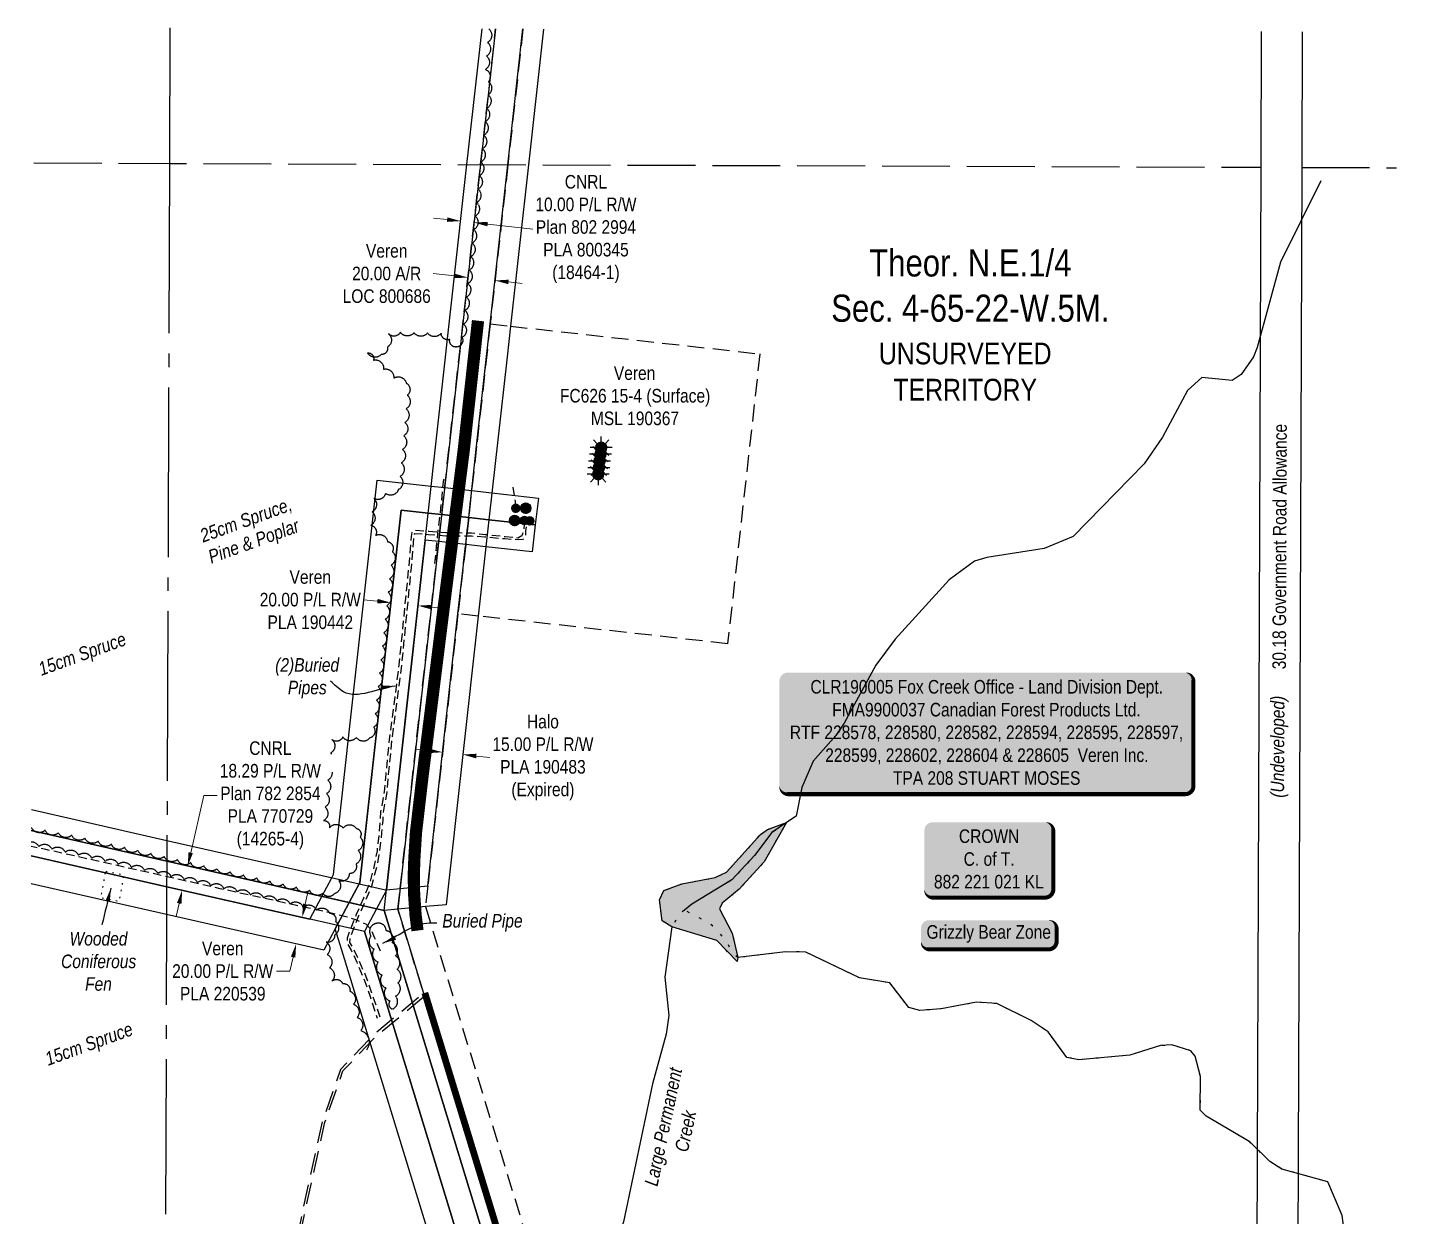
# Model space of a CAD drawing. Extents: x 482762 to 489477, y 6046532 to 6050797.
# Drawn here: x 482764 to 483786, y 6049921 to 6050797 of the extents above; entities that cross this region are included whole.
import ezdxf
from ezdxf.enums import TextEntityAlignment as Align

# ---------------------------------------------------------------- set-up
doc = ezdxf.new("R2010")
doc.units = 0
doc.header["$LTSCALE"] = 5
doc.header["$PDSIZE"] = 0.5
for name, pattern in [('0', [1, 1, 0]), ('foc-ACCESSROAD', [3.75, 2.5, -1.25]), ('foc-QUARTERLINE', [33, 25, -3, 2, -3]), ('foc-TOPO', [1, 0.2, -0.8]), ('foc-UNSURVEYED', [12.5, 10, -2.5]), ('foc-WHEELTRACKS', [2, 0.4, -1.6]), ('HIDDEN2', [4.7625, 3.175, -1.5875]), ('UG_PIPE', [1.875, 1.25, -0.625])]:
    doc.linetypes.add(name, pattern=pattern)
doc.layers.get('Defpoints').update_dxf_attribs({"color": 9})
for name, color, linetype in [('AS-OWNER', 7, 'Continuous'), ('AS-PIPE-UG', 44, 'UG_PIPE'), ('AS-PIPE-UG-T', 44, 'Continuous'), ('AS-ROADS', 254, 'Continuous'), ('AS-SURFACE IMPACT', 7, 'Continuous'), ('AS-SYMBOL', 7, 'Continuous'), ('AS-WILDLIFE-BLOCK', 131, 'Continuous'), ('C-AR', 13, 'foc-ACCESSROAD'), ('C-RW', 13, 'Continuous'), ('C-SYMBOL', 7, 'Continuous'), ('C-WS', 13, 'foc-ACCESSROAD'), ('C-WS-S', 13, 'Continuous'), ('F-RW', 190, 'Continuous'), ('L-QSEC', 8, 'foc-QUARTERLINE'), ('L-ROAD-T', 7, 'Continuous'), ('L-SEC', 7, 'Continuous'), ('L-UNS-T', 3, 'Continuous'), ('L-USEC', 7, 'foc-UNSURVEYED'), ('P-PROPOSED', 10, 'Continuous'), ('T-BUSH', 110, '0'), ('T-BUSH-T', 110, 'Continuous'), ('T-CREEK', 160, 'Continuous'), ('T-EXISTING TFA', 220, 'HIDDEN2'), ('T-GENERAL', 48, 'foc-TOPO'), ('T-WATER', 160, 'Continuous'), ('T-WATER-H', 133, 'Continuous'), ('T-WATER-P3', 160, 'foc-WHEELTRACKS'), ('T-WATER-T', 170, 'Continuous')]:
    doc.layers.add(name, color=color, linetype=linetype)
for name, color, linetype, lineweight in [('C-AR-T', 13, 'Continuous', 9), ('C-RW-T', 13, 'Continuous', 9), ('C-WS-T', 13, 'Continuous', 9), ('F-RW-T', 190, 'Continuous', 9), ('T-TEXT', 48, 'Continuous', 18)]:
    doc.layers.add(name, color=color, linetype=linetype, lineweight=lineweight)
doc.styles.add('175L', font='ARIALN.TTF', dxfattribs={"height": 20})
doc.styles.add('80', font='ARIALN.TTF', dxfattribs={"height": 10})
doc.styles.add('80CG', font='ARIALN.TTF', dxfattribs={"height": 10})
doc.styles.add('80L', font='ARIALN.TTF', dxfattribs={"height": 10})
doc.styles.add('80LS', font='ARIALNI.TTF', dxfattribs={"height": 10})
doc.styles.add('foc-LtypeFont', font='ARIALN.TTF', dxfattribs={"height": 7.35})
doc.linetypes.add('foc-TOPO-flowdirection-NOLINE', pattern='A,0,[">",foc-LtypeFont,S=0.3,R=0,X=0,Y=-0.945],-20,[">",foc-LtypeFont,S=0.3,R=0,X=0,Y=-0.945],0', length=20)
doc.dimstyles.new('Compass 5 000', dxfattribs={"dimscale": 5, "dimtxt": 9, "dimasz": 2, "dimexe": 0.2, "dimexo": 0.0625, "dimgap": 0.5, "dimtad": 0, "dimtih": 1, "dimtoh": 1, "dimzin": 0, "dimdsep": 46, "dimtxsty": '80CG', "dimcen": 0.1, "dimse1": 1, "dimse2": 1, "dimclrd": 256, "dimclrt": 256, "dimaunit": 1, "dimadec": 4, "dimazin": 0, "dimtfac": 0.06, "dimtofl": 0, "dimtmove": 0, "dimatfit": 1, "dimfxl": 0.2, "dimtolj": 1, "dimtzin": 0, "dimlwd": -1, "dimarcsym": 0})

# ---------------------------------------------------------------- blocks, each defined once
blk = doc.blocks.new('*D712')
at = {"layer": 'C-AR-T', "transparency": 16777216}
for p, q in [((483078, 6050613.7), (483062.3, 6050615.4)), ((483117.8, 6050609.2), (483127.7, 6050608.1))]:
    blk.add_line(p, q, dxfattribs=at)
for points in [[(483078.2, 6050615.3), (483077.8, 6050612), (483087.9, 6050612.5)], [(483117.9, 6050610.9), (483117.6, 6050607.6), (483107.8, 6050610.3)]]:
    blk.add_solid(points, dxfattribs=at)
at = {"layer": 'Defpoints', "color": 0, "transparency": 16777216}
for p in [(483087.9, 6050612.5), (483075, 6050496.3), (483094.9, 6050494.1)]:
    blk.add_point(p, dxfattribs=at)
at = {"layer": 'C-AR-T', "transparency": 16777216, "insert": (483028, 6050615.4), "char_height": 10, "attachment_point": 5, "style": '80CG'}
blk.add_mtext('\\A1;Veren\\P20.00 A/R\\PLOC 800686', dxfattribs=at)
blk = doc.blocks.new('*D716')
at = {"layer": 'Defpoints', "color": 0, "transparency": 16777216}
for p in [(483072.8, 6050295), (483087.7, 6050293.4), (483069.2, 6050262.7)]:
    blk.add_point(p, dxfattribs=at)
at = {"layer": 'F-RW-T', "transparency": 16777216}
for p, q in [((483059.2, 6050263.8), (483049.3, 6050264.9)), ((483094, 6050259.9), (483104, 6050258.8))]:
    blk.add_line(p, q, dxfattribs=at)
for points in [[(483059.4, 6050265.4), (483059.1, 6050262.1), (483069.2, 6050262.7)], [(483094.2, 6050261.6), (483093.9, 6050258.2), (483084.1, 6050261)]]:
    blk.add_solid(points, dxfattribs=at)
at = {"layer": 'F-RW-T', "transparency": 16777216, "insert": (483143.1, 6050258.8), "char_height": 10, "attachment_point": 5, "style": '80CG'}
blk.add_mtext('\\A1;Halo\\P15.00 P/L R/W\\PPLA 190483\\P(Expired)', dxfattribs=at)
blk = doc.blocks.new('*D721')
at = {"layer": 'Defpoints', "color": 0, "transparency": 16777216}
for p in [(483082.5, 6050654.1), (483076.1, 6050596.7), (483086, 6050595.6)]:
    blk.add_point(p, dxfattribs=at)
at = {"layer": 'F-RW-T', "transparency": 16777216}
for p, q in [((483072.6, 6050655.2), (483062.6, 6050656.3)), ((483102.4, 6050651.9), (483135.7, 6050648.2))]:
    blk.add_line(p, q, dxfattribs=at)
for points in [[(483072.7, 6050656.8), (483072.4, 6050653.5), (483082.5, 6050654.1)], [(483102.5, 6050653.5), (483102.2, 6050650.2), (483092.4, 6050653)]]:
    blk.add_solid(points, dxfattribs=at)
at = {"layer": 'F-RW-T', "transparency": 16777216, "insert": (483174.8, 6050648.2), "char_height": 10, "attachment_point": 5, "style": '80CG'}
blk.add_mtext('\\A1;CNRL\\P10.00 P/L R/W\\PPlan 802 2994\\PPLA 800345\\P(18464-1)', dxfattribs=at)
blk = doc.blocks.new('*U670')
h = blk.add_hatch(color=255)
edge = h.paths.add_edge_path()
edge.add_line((-41.5, -28.5), (41.5, -28.5))
edge.add_arc((41.5, -22.5), 6, 270, 360)
edge.add_line((47.5, -22.5), (47.5, 21))
edge.add_arc((41.5, 21), 6, 0, 90)
edge.add_line((41.5, 27), (-41.5, 27))
edge.add_arc((-41.5, 21), 6, 90, 180)
edge.add_line((-47.5, 21), (-47.5, -22.5))
edge.add_arc((-41.5, -22.5), 6, 180, 270)
at = {"color": 14, "flags": 128}
blk.add_lwpolyline([(-41.5, -28.5, 3, 3, 0), (41.5, -28.5, 3, 3, 0.414214), (47.5, -22.5, 3, 3, 0), (47.5, 21, 3, 0, 0.414214), (41.5, 27, 0, 0, 0), (-41.5, 27, 0, 0, 0.414214), (-47.5, 21, 0, 0, 0), (-47.5, -22.5, 0, 3, 0.414214)], format="xyseb", close=True, dxfattribs=at)
at = {"color": 14, "style": '80'}
blk.add_attdef('ENTER_TEXT_001', (-26.8, -4.9), '', height=10, dxfattribs=at)
blk = doc.blocks.new('RISER')
h = blk.add_hatch(color=255)
h.dxf.hatch_style = 1
edge = h.paths.add_edge_path()
edge.add_arc((0, 0), 0.7, 0, 360)
blk.add_hatch(color=48).paths.add_polyline_path([(0.58, -0.15), (-0.58, -0.15, 0.774597)])
at = {"color": 48}
blk.add_line((-0.58, -0.15), (0.58, -0.15), dxfattribs=at)
blk.add_circle((0, 0), 0.6, dxfattribs=at)
blk = doc.blocks.new('PIG')
h = blk.add_hatch(color=255)
h.dxf.hatch_style = 1
edge = h.paths.add_edge_path()
edge.add_arc((0, 0), 0.85, 0, 360)
at = {"layer": 'AS-SYMBOL'}
h = blk.add_hatch(color=48, dxfattribs=at)
h.dxf.hatch_style = 1
h.paths.add_polyline_path([(-0.1, 0, 1), (-0.55, 0, 1)])
h = blk.add_hatch(color=48, dxfattribs=at)
h.dxf.hatch_style = 1
h.paths.add_polyline_path([(0.1, 0, 1), (0.55, 0, 1)])
at = {"layer": 'AS-SYMBOL', "color": 48}
for centre, radius in [((0, 0), 0.75), ((-0.33, 0), 0.225), ((0.33, 0), 0.225)]:
    blk.add_circle(centre, radius, dxfattribs=at)
blk = doc.blocks.new('*U671')
h = blk.add_hatch(color=255)
edge = h.paths.add_edge_path()
edge.add_line((-146.5, -45.5), (146.5, -45.5))
edge.add_arc((146.5, -39.5), 6, 270, 360)
edge.add_line((152.5, -39.5), (152.5, 38))
edge.add_arc((146.5, 38), 6, 0, 90)
edge.add_line((146.5, 44), (-146.5, 44))
edge.add_arc((-146.5, 38), 6, 90, 180)
edge.add_line((-152.5, 38), (-152.5, -39.5))
edge.add_arc((-146.5, -39.5), 6, 180, 270)
at = {"color": 44, "flags": 128}
blk.add_lwpolyline([(-146.5, -45.5, 3, 3, 0), (146.5, -45.5, 3, 3, 0.414214), (152.5, -39.5, 3, 3, 0), (152.5, 38, 3, 0, 0.414214), (146.5, 44, 0, 0, 0), (-146.5, 44, 0, 0, 0.414214), (-152.5, 38, 0, 0, 0), (-152.5, -39.5, 0, 3, 0.414214)], format="xyseb", close=True, dxfattribs=at)
at = {"color": 44, "style": '80'}
blk.add_attdef('ENTER_TEXT_001', (-36, -5), '', height=10, dxfattribs=at)
blk = doc.blocks.new('GAS')
h = blk.add_hatch(color=255)
h.dxf.hatch_style = 1
edge = h.paths.add_edge_path()
edge.add_arc((0, 0), 0.9, 0, 360)
for p, q in [((-0.81, 0), (-1.62, 0)), ((-0.57, 0.57), (-1.14, 1.14)), ((0, 0.81), (0, 1.62)), ((0.57, 0.57), (1.14, 1.14)), ((1.62, 0), (0.81, 0)), ((-0.57, -0.57), (-1.14, -1.14)), ((0, -0.81), (0, -1.62)), ((1.14, -1.14), (0.57, -0.57))]:
    blk.add_line(p, q)
blk.add_circle((0, 0), 0.8)
blk = doc.blocks.new('*D811')
at = {"layer": 'C-RW-T', "transparency": 16777216}
for p, q in [((483021.1, 6050374), (483011.2, 6050375.1)), ((483060.9, 6050369.6), (483070.9, 6050368.5))]:
    blk.add_line(p, q, dxfattribs=at)
for points in [[(483021.3, 6050375.7), (483021, 6050372.4), (483031.1, 6050372.9)], [(483061.1, 6050371.3), (483060.7, 6050368), (483051, 6050370.7)]]:
    blk.add_solid(points, dxfattribs=at)
at = {"layer": 'Defpoints', "color": 0, "transparency": 16777216}
for p in [(483031.1, 6050372.9), (483016.7, 6050243.3), (483036.6, 6050241.1)]:
    blk.add_point(p, dxfattribs=at)
at = {"layer": 'C-RW-T', "transparency": 16777216, "insert": (482971.7, 6050375.1), "char_height": 10, "attachment_point": 5, "style": '80CG'}
blk.add_mtext('\\A1;Veren\\P20.00 P/L R/W\\PPLA 190442', dxfattribs=at)
blk = doc.blocks.new('*D812')
at = {"layer": 'Defpoints', "color": 0, "transparency": 16777216}
for p in [(482877.3, 6050161.1), (482942.2, 6050165.1), (482938.2, 6050147.3)]:
    blk.add_point(p, dxfattribs=at)
at = {"layer": 'F-RW-T', "transparency": 16777216}
for p, q in [((482883.6, 6050188.7), (482893.2, 6050230.9)), ((482893.2, 6050230.9), (482903.2, 6050230.9)), ((482875.1, 6050151.3), (482872.9, 6050141.6))]:
    blk.add_line(p, q, dxfattribs=at)
for points in [[(482882, 6050189), (482885.2, 6050188.3), (482881.4, 6050178.9)], [(482873.5, 6050151.7), (482876.8, 6050151), (482877.3, 6050161.1)]]:
    blk.add_solid(points, dxfattribs=at)
at = {"layer": 'F-RW-T', "transparency": 16777216, "insert": (482942.3, 6050230.9), "char_height": 10, "attachment_point": 5, "style": '80CG'}
blk.add_mtext('\\A1;CNRL\\P18.29 P/L R/W\\PPlan 782 2854\\PPLA 770729\\P(14265-4)', dxfattribs=at)
blk = doc.blocks.new('*D813')
at = {"layer": 'C-RW-T', "transparency": 16777216}
for p, q in [((482967.9, 6050150.8), (482970.1, 6050160.5)), ((482959.1, 6050111.8), (482956.7, 6050101.4)), ((482956.7, 6050101.4), (482946.7, 6050101.4))]:
    blk.add_line(p, q, dxfattribs=at)
for points in [[(482966.3, 6050151.2), (482969.6, 6050150.4), (482965.7, 6050141)], [(482957.4, 6050112.1), (482960.7, 6050111.4), (482961.3, 6050121.5)]]:
    blk.add_solid(points, dxfattribs=at)
at = {"layer": 'Defpoints', "color": 0, "transparency": 16777216}
for p in [(482945.9, 6050145.5), (482941.4, 6050126), (482961.3, 6050121.5)]:
    blk.add_point(p, dxfattribs=at)
at = {"layer": 'C-RW-T', "transparency": 16777216, "insert": (482907.2, 6050101.4), "char_height": 10, "attachment_point": 5, "style": '80CG'}
blk.add_mtext('\\A1;Veren\\P20.00 P/L R/W\\PPLA 220539', dxfattribs=at)
blk = doc.blocks.new('*U816')
h = blk.add_hatch(color=255)
edge = h.paths.add_edge_path()
edge.add_line((-44, -11.5), (44, -11.5))
edge.add_arc((44, -5.5), 6, 270, 360)
edge.add_line((50, -5.5), (50, 4))
edge.add_arc((44, 4), 6, 0, 90)
edge.add_line((44, 10), (-44, 10))
edge.add_arc((-44, 4), 6, 90, 180)
edge.add_line((-50, 4), (-50, -5.5))
edge.add_arc((-44, -5.5), 6, 180, 270)
at = {"color": 131, "flags": 128}
blk.add_lwpolyline([(-44, -11.5, 3, 3, 0), (44, -11.5, 3, 3, 0.414214), (50, -5.5, 3, 3, 0), (50, 4, 3, 0, 0.414214), (44, 10, 0, 0, 0), (-44, 10, 0, 0, 0.414214), (-50, 4, 0, 0, 0), (-50, -5.5, 0, 3, 0.414214)], format="xyseb", close=True, dxfattribs=at)
at = {"color": 131, "style": '80'}
blk.add_attdef('ENTER_TEXT_001', (-36, -5), '', height=10, dxfattribs=at)

msp = doc.modelspace()

# ---------------------------------------------------------------- hatches: boundary and pattern name
at = {"layer": 'T-WATER-H'}
h = msp.add_hatch(color=256, dxfattribs=at)
h.dxf.hatch_style = 1
h.paths.add_polyline_path([(483286.193, 6050108.561), (483271.158, 6050124.009), (483238.176, 6050134.032), (483230.923, 6050138.516), (483229.066, 6050153.993), (483232.215, 6050160.72), (483245.402, 6050165.636), (483269.938, 6050170.398), (483278.383, 6050174.232), (483303.513, 6050202.11), (483308.632, 6050205.775), (483322.639, 6050210.886), (483306.002, 6050181.976), (483287.603, 6050161.779), (483275.186, 6050151.48), (483273.096, 6050147.446), (483282.611, 6050129.472), (483286.716, 6050111.374)])

# ---------------------------------------------------------------- linework, layer by layer
at = {"layer": 'AS-PIPE-UG', "flags": 128}
for points in [[(483069.818, 6050463.965), (483068.215, 6050447.849), (483067.103, 6050437.374), (483065.876, 6050427.987), (483064.433, 6050413.605), (483063.163, 6050401.143)], [(483123.089, 6050442.456), (483122.987, 6050447.516), (483120.656, 6050460.35)], [(483129.417, 6050433.518), (483128.909, 6050426.185), (483127.561, 6050422.086), (483124.747, 6050420.536), (483115.22, 6050421.484), (483100.51, 6050423.013), (483090.537, 6050424.104), (483071.538, 6050424.402), (483058.964, 6050425.337), (483047.896, 6050426.171), (483046.42, 6050424.527), (483045.99, 6050421.691), (483044.111, 6050398.786), (483036.99, 6050327.111), (483031.928, 6050287.57), (483029.878, 6050272.17), (483028.833, 6050262.133), (483027.322, 6050246.628), (483026.242, 6050233.646), (483023.528, 6050218.912), (483023.19, 6050212.466), (483022.357, 6050203.443), (483020.878, 6050190.17), (483018.868, 6050179.364), (483015.048, 6050165.019), (483010.879, 6050155.112), (483005.581, 6050143.217), (483002.026, 6050134.423), (482998.897, 6050125.69), (482998.75, 6050122.001), (483001.808, 6050116.909), (483005.937, 6050107.959), (483010.901, 6050096.492), (483015.761, 6050082.641), (483021.053, 6050066.719)], [(483023.083, 6050067.394), (483017.785, 6050083.332), (483012.894, 6050097.272), (483007.89, 6050108.832), (483003.701, 6050117.911), (483000.913, 6050122.554), (483001.021, 6050125.277), (483004.025, 6050133.661), (483007.55, 6050142.381), (483012.842, 6050154.262), (483017.077, 6050164.326), (483020.956, 6050178.893), (483022.995, 6050189.856), (483024.485, 6050203.226), (483025.324, 6050212.312), (483025.657, 6050218.661), (483028.365, 6050233.363), (483029.452, 6050246.436), (483030.961, 6050261.919), (483032.002, 6050271.918), (483034.049, 6050287.293), (483039.115, 6050326.869), (483046.241, 6050398.593), (483048.116, 6050421.443), (483048.439, 6050423.574), (483048.785, 6050423.959), (483058.803, 6050423.204), (483071.497, 6050422.262), (483090.57, 6050422.063), (483100.273, 6050421.54), (483115.02, 6050420.085), (483124.783, 6050419.548), (483128.645, 6050419.779), (483130.464, 6050421.844), (483130.4, 6050425.504), (483131.181, 6050430.179), (483133.398, 6050433.206)], [(483023.413, 6050116.014), (483019.344, 6050125.649), (483017.164, 6050130.854), (483015.384, 6050133.278), (483013.052, 6050135.883), (483006.111, 6050138.894), (482997.984, 6050141.545), (482984.343, 6050144.797), (482905.393, 6050162.15), (482776.921, 6050191.036), (482766.094, 6050193.309)]]:
    msp.add_lwpolyline(points, dxfattribs=at)
at = {"layer": 'AS-ROADS', "const_width": 8.995, "flags": 128}
msp.add_lwpolyline([(483095.291, 6050580.672), (483084.812, 6050485.644), (483069.323, 6050363.871), (483060.145, 6050290.428), (483054.397, 6050245.011), (483049.586, 6050203.58), (483048.401, 6050184.778), (483047.966, 6050172.284), (483048.185, 6050158.544), (483049.278, 6050142.784), (483050.692, 6050131.318)], dxfattribs=at)
at = {"layer": 'C-AR'}
for points in [[(483666.887, 6049254.959), (483276.174, 6049791.554), (483218.739, 6049805.33), (483198.426, 6049810.145), (483119.736, 6049873.895), (483117.282, 6049881.919), (483114.382, 6049891.397), (483036.214, 6050147.039), (483037.904, 6050162.255), (483066.318, 6050417.985), (483068.525, 6050437.845), (483097.173, 6050695.717), (483108.282, 6050795.71)], [(483128.401, 6050795.639), (483117.292, 6050695.645), (483104.263, 6050578.322), (483094.26, 6050488.306), (483088.407, 6050435.639), (483086.2, 6050415.777), (483080.529, 6050364.743), (483058.242, 6050164.153), (483056.551, 6050148.938), (483134.298, 6049894.677), (483138.443, 6049891.312), (483219.477, 6049825.678), (483288.001, 6049809.293), (483667.007, 6049288.777)]]:
    msp.add_lwpolyline(points, dxfattribs=at)
at = {"layer": 'C-RW'}
for points in [[(482766.068, 6050186.317), (482865.964, 6050163.655), (482971.322, 6050139.757), (482980.217, 6050156.487), (482987.514, 6050170.215), (482988.754, 6050172.548), (483000.42, 6050277.525), (483021.041, 6050463.24), (483060.799, 6050458.818), (483070.732, 6050457.713), (483090.615, 6050455.502), (483105.522, 6050453.844), (483139.755, 6050450.038), (483137.498, 6050430.184), (483103.315, 6050433.979), (483088.407, 6050435.636), (483068.525, 6050437.845), (483058.592, 6050438.95), (483038.66, 6050441.164), (483020.264, 6050275.325), (483008.2, 6050166.541), (483007.716, 6050165.633), (483000.399, 6050151.904), (482991.516, 6050135.181), (482990.157, 6050132.625), (482981.8, 6050116.874), (482865.887, 6050143.178), (482765.99, 6050165.847)], [(483063.845, 6049891.576), (482995.936, 6050113.668), (482990.135, 6050132.68), (482991.474, 6050135.19), (483000.395, 6050151.911), (483007.715, 6050165.634), (483008.2, 6050166.541), (483038.617, 6050441.164), (483058.592, 6050438.947), (483068.525, 6050437.845), (483088.407, 6050435.639), (483103.316, 6050433.984), (483137.451, 6050430.197), (483137.451, 6050430.197), (483135.247, 6050410.331), (483101.109, 6050414.121), (483086.2, 6050415.777), (483066.318, 6050417.985), (483056.38, 6050419.07), (483027.742, 6050161.307), (483027.655, 6050160.53), (483020.563, 6050147.337), (483011.672, 6050130.61), (483084.784, 6049891.502)]]:
    msp.add_lwpolyline(points, dxfattribs=at)
at = {"layer": 'C-WS'}
msp.add_lwpolyline([(483302.955, 6050556.219), (483279.2, 6050342.647), (483095.439, 6050363.085), (483080.528, 6050364.743), (483086.201, 6050415.777), (483088.408, 6050435.638), (483090.616, 6050455.501), (483094.263, 6050488.305), (483104.269, 6050578.32), (483119.167, 6050576.662), (483302.955, 6050556.219)], close=True, dxfattribs=at)
at = {"layer": 'F-RW'}
for points in [[(483143.489, 6050795.585), (483132.38, 6050695.591), (483119.167, 6050576.663), (483116.666, 6050554.155), (483103.316, 6050433.984), (483101.109, 6050414.121), (483095.439, 6050363.085), (483071.803, 6050150.361), (483056.551, 6050148.938), (483036.214, 6050147.04), (483026.053, 6050146.092), (483020.563, 6050147.337), (483000.395, 6050151.911), (482866.034, 6050182.384), (482766.139, 6050205.037)], [(482766.197, 6050220.409), (482866.091, 6050197.754), (483007.715, 6050165.634), (483027.072, 6050161.244), (483027.743, 6050161.307), (483037.904, 6050162.255), (483058.241, 6050164.153), (483080.529, 6050364.743), (483086.2, 6050415.777), (483088.407, 6050435.639), (483094.259, 6050488.306), (483104.263, 6050578.322), (483117.292, 6050695.645), (483128.401, 6050795.639)], [(483666.827, 6049238.06), (483270.263, 6049782.69), (483193.896, 6049800.951), (483111.072, 6049868.052), (483103.921, 6049891.435), (483026.053, 6050146.092), (483087.122, 6050695.752), (483098.231, 6050795.745)], [(483108.282, 6050795.71), (483097.173, 6050695.717), (483036.214, 6050147.039), (483114.381, 6049891.397), (483117.282, 6049881.918), (483119.736, 6049873.895), (483198.426, 6049810.145), (483218.743, 6049805.381), (483276.174, 6049791.554), (483666.887, 6049254.959)], [(482766.139, 6050205.04), (482866.034, 6050182.384), (483026.053, 6050146.092), (483103.921, 6049891.435), (483111.072, 6049868.052), (483193.896, 6049800.951), (483270.263, 6049782.69), (483666.827, 6049238.06), (483686.836, 6049210.575), (483696.84, 6049196.83), (483771.031, 6049094.88), (483748.361, 6049094.964), (483696.731, 6049165.914), (483686.726, 6049179.66), (483666.718, 6049207.157), (483259.455, 6049766.478), (483185.612, 6049784.135), (483095.225, 6049857.365), (483084.784, 6049891.502), (483011.672, 6050130.61), (482865.964, 6050163.655), (482766.068, 6050186.311)]]:
    msp.add_lwpolyline(points, dxfattribs=at)
at = {"layer": 'L-QSEC'}
for p, q in [((482868.333, 6050796.534), (482867.959, 6050696.534)), ((482867.959, 6050696.534), (482865.059, 6049922.281))]:
    msp.add_line(p, q, dxfattribs=at)
at = {"layer": 'L-SEC'}
for p, q in [((483672.348, 6050793.717), (483671.993, 6050693.716)), ((483702.527, 6050793.612), (483702.173, 6050693.609)), ((483671.993, 6050693.716), (483669.139, 6049889.466)), ((483702.173, 6050693.609), (483699.319, 6049889.359))]:
    msp.add_line(p, q, dxfattribs=at)
at = {"layer": 'L-USEC', "flags": 128}
for points in [[(482768.006, 6050696.885), (482867.959, 6050696.534), (483671.993, 6050693.716)], [(483702.173, 6050693.609), (483771.991, 6050693.374)]]:
    msp.add_lwpolyline(points, dxfattribs=at)
at = {"layer": 'P-PROPOSED', "const_width": 5, "flags": 128}
msp.add_lwpolyline([(483666.893, 6049256.649), (483276.765, 6049792.44), (483218.971, 6049806.302), (483198.879, 6049811.065), (483120.602, 6049874.48), (483118.238, 6049882.211), (483115.338, 6049891.69), (483056.111, 6050085.384)], dxfattribs=at)
at = {"layer": 'T-BUSH', "flags": 128}
for points in [[(483103.241, 6050795.71, -0.00334032), (483103.171, 6050795.669, -0.52056705), (483102.358, 6050785.707, -0.52056705), (483101.545, 6050775.745, -0.52056705), (483100.732, 6050765.784, -0.52056705), (483102.94, 6050756.691, -0.52056705), (483102.828, 6050747.19, -0.52056705), (483101.759, 6050737.253, -0.52056705), (483100.69, 6050727.315, -0.52056705), (483099.621, 6050717.378, -0.52056705), (483098.553, 6050707.44, -0.52056705), (483097.484, 6050697.503, -0.52056705), (483096.415, 6050687.565, -0.52056705), (483095.346, 6050677.628, -0.52056705), (483094.277, 6050667.69, -0.52056705), (483093.208, 6050657.753, -0.52056705), (483092.139, 6050647.815, -0.52056705), (483091.071, 6050637.878, -0.52056705), (483090.002, 6050627.94, -0.52056705), (483088.933, 6050618.003, -0.52056705), (483087.864, 6050608.065, -0.52056705), (483086.795, 6050598.128, -0.52056705), (483085.726, 6050588.19, -0.52056705), (483084.658, 6050578.253, -0.52056705), (483083.589, 6050568.315, -0.52056705), (483079.715, 6050561.343, -0.52056705), (483074.456, 6050566.874, -0.52056705), (483068.114, 6050571.441, -0.52056705), (483058.122, 6050571.682, -0.52056705), (483048.13, 6050571.924, -0.52056705), (483038.138, 6050572.166, -0.52056705), (483029.302, 6050571.125, -0.52056705), (483028.512, 6050561.162, -0.52056705), (483023.947, 6050555.785, -0.52056705), (483014.017, 6050556.927, -0.52056705), (483018.303, 6050551.649, -0.52056705), (483025.725, 6050544.955, -0.52056705), (483033.168, 6050538.294, -0.52056705), (483042.473, 6050534.646, -0.52056705), (483043.209, 6050525.694, -0.52056705), (483042.324, 6050515.739, -0.52056705), (483041.439, 6050505.783, -0.52056705), (483040.554, 6050495.828, -0.52056705), (483039.669, 6050485.872, -0.52056705), (483038.784, 6050475.917, -0.52056705), (483037.899, 6050465.961, -0.52056705), (483036.663, 6050456.292, -0.52056705), (483027.088, 6050453.426, -0.52056705), (483018.406, 6050449.817, -0.52056705), (483017.337, 6050439.88, -0.52056705), (483016.269, 6050429.942, -0.52056705), (483019.781, 6050422.461, -0.52056705), (483028.651, 6050417.853, -0.52056705), (483032.252, 6050410.418, -0.52056705), (483031.19, 6050400.48, -0.52056705), (483030.128, 6050390.542, -0.52056705), (483029.065, 6050380.604, -0.52056705), (483028.003, 6050370.666, -0.52056705), (483026.94, 6050360.728, -0.52056705), (483025.878, 6050350.789, -0.52056705), (483024.816, 6050340.851, -0.52056705), (483023.753, 6050330.913, -0.52056705), (483022.691, 6050320.975, -0.52056705), (483021.628, 6050311.037, -0.52056705), (483020.566, 6050301.099, -0.52056705), (483019.503, 6050291.16, -0.52056705), (483018.441, 6050281.222, -0.52056705), (483015.643, 6050273.284, -0.52056705), (483005.654, 6050273.63, -0.52056705), (482995.666, 6050273.977, -0.52056705), (482987.709, 6050271.99, -0.52056705), (482986.683, 6050262.048, -0.03544788), (482987.295, 6050261.438, -0.03544788)], [(482987.747, 6050247.952, -0.29239378), (482984.632, 6050242.164, -0.52056705), (482983.606, 6050232.222, -0.52056705), (482982.58, 6050222.28, -0.52056705), (482981.554, 6050212.338, -0.52056705), (482985.802, 6050207.031, -0.52056705), (482995.794, 6050206.771, -0.52056705), (483005.785, 6050206.511, -0.52056705), (483008.475, 6050200.158, -0.52056705), (483006.943, 6050190.281, -0.52056705), (483005.411, 6050180.405, -0.52056705), (483000.489, 6050173.24, -0.52056705), (482992.86, 6050167.971, -0.52056705), (482989.567, 6050158.535, -0.52056705), (482980.931, 6050158.796, -0.52056705), (482971.194, 6050161.054, -0.52056705), (482961.458, 6050163.312, -0.52056705), (482951.722, 6050165.571, -0.52056705), (482941.985, 6050167.829, -0.52056705), (482932.249, 6050170.087, -0.52056705), (482922.513, 6050172.346, -0.52056705), (482912.776, 6050174.604, -0.52056705), (482903.04, 6050176.862, -0.52056705), (482893.304, 6050179.121, -0.52056705), (482883.568, 6050181.379, -0.52056705), (482873.831, 6050183.637, -0.52056705), (482864.095, 6050185.896, -0.52056705), (482854.359, 6050188.154, -0.52056705), (482844.622, 6050190.413, -0.52056705), (482834.886, 6050192.671, -0.52056705), (482825.15, 6050194.929, -0.52056705), (482815.413, 6050197.188, -0.52056705), (482805.677, 6050199.446, -0.52056705), (482795.92, 6050201.604, -0.52056705), (482786.088, 6050203.399, -0.52056705), (482776.256, 6050205.195, -0.52056705), (482766.423, 6050206.991, -0.01555027), (482766.145, 6050206.733, -0.01555027)], [(482766.108, 6050196.778, -0.29188971), (482771.596, 6050193.178, -0.52056705), (482781.413, 6050191.304, -0.52056705), (482791.156, 6050189.074, -0.52056705), (482800.895, 6050186.826, -0.52056705), (482810.633, 6050184.578, -0.52056705), (482820.372, 6050182.331, -0.52056705), (482830.111, 6050180.083, -0.52056705), (482839.85, 6050177.835, -0.52056705), (482849.588, 6050175.587, -0.52056705), (482859.327, 6050173.34, -0.52056705), (482869.066, 6050171.092, -0.52056705), (482878.805, 6050168.844, -0.52056705), (482888.543, 6050166.596, -0.52056705), (482898.282, 6050164.348, -0.52056705), (482908.021, 6050162.101, -0.52056705), (482917.76, 6050159.853, -0.52056705), (482927.498, 6050157.605, -0.52056705), (482937.237, 6050155.357, -0.52056705), (482946.976, 6050153.109, -0.52056705), (482956.715, 6050150.862, -0.52056705), (482966.453, 6050148.614, -0.52056705), (482976.192, 6050146.366, -0.52056705), (482985.931, 6050144.118, -0.52056705), (482990.365, 6050137.957, -0.52056705), (482989.638, 6050127.989, -0.52056705), (482983.331, 6050122.871, -0.52056705), (482984.094, 6050113.733, -0.52056705), (482985.895, 6050103.901, -0.52056705), (482987.695, 6050094.07, -0.52056705), (482995.485, 6050092.228, -0.52056705), (483000.894, 6050086.591, -0.52056705), (483003.592, 6050076.967, -0.52056705), (483006.29, 6050067.343, -0.52056705), (483008.988, 6050057.72, -0.52056705), (483013.027, 6050043.311)]]:
    msp.add_lwpolyline(points, format="xyb", dxfattribs=at)
msp.add_lwpolyline([(483032.243, 6050073.402, 0.52056705), (483034.523, 6050082.985, 0.52056705), (483036.314, 6050092.818, 0.52056705), (483035.607, 6050102.747, 0.52056705), (483034.582, 6050112.689, 0.52056705), (483032.039, 6050122.343, 0.52056705), (483027.611, 6050131.244, 0.52056705), (483019.771, 6050136.406, 0.52056705), (483016.47, 6050127.252, 0.52056705), (483018.807, 6050117.688, 0.52056705), (483021.709, 6050108.123, 0.52056705), (483024.611, 6050098.559, 0.52056705), (483027.512, 6050088.995, 0.52056705), (483030.414, 6050079.431, 0.52056705)], format="xyb", close=True, dxfattribs=at)
at = {"layer": 'T-CREEK', "flags": 128}
for points in [[(483716.381, 6050683.812), (483686.542, 6050623.897), (483669.415, 6050560.817), (483666.572, 6050554.054), (483657.648, 6050541.05), (483650.888, 6050536.725), (483628.627, 6050538.781), (483617.964, 6050529.196), (483599.554, 6050494.901), (483586.161, 6050475.165), (483533.886, 6050421.651), (483512.329, 6050412.839), (483470.223, 6050406.293), (483461.171, 6050403.381), (483442.492, 6050389.634), (483402.73, 6050345.904), (483388.378, 6050326.862), (483364.952, 6050284.117), (483358.969, 6050275.09), (483342.346, 6050256.058), (483333.888, 6050236.734), (483329.601, 6050215.586), (483322.639, 6050210.886)], [(483716.381, 6050683.812), (483686.542, 6050623.897), (483669.415, 6050560.817), (483666.572, 6050554.054), (483657.648, 6050541.05), (483650.888, 6050536.725), (483628.627, 6050538.781), (483617.964, 6050529.196), (483599.554, 6050494.901), (483586.161, 6050475.165), (483533.886, 6050421.651), (483512.329, 6050412.839), (483470.223, 6050406.293), (483461.171, 6050403.381), (483442.492, 6050389.634), (483402.73, 6050345.904), (483388.378, 6050326.862), (483364.952, 6050284.117), (483358.969, 6050275.09), (483342.346, 6050256.058), (483333.888, 6050236.734), (483329.601, 6050215.586), (483322.639, 6050210.886)], [(483716.381, 6050683.812), (483686.542, 6050623.897), (483669.415, 6050560.817), (483666.572, 6050554.054), (483657.648, 6050541.05), (483650.888, 6050536.725), (483628.627, 6050538.781), (483617.964, 6050529.196), (483599.554, 6050494.901), (483586.161, 6050475.165), (483533.886, 6050421.651), (483512.329, 6050412.839), (483470.223, 6050406.293), (483461.171, 6050403.381), (483442.492, 6050389.634), (483402.73, 6050345.904), (483388.378, 6050326.862), (483364.952, 6050284.117), (483358.969, 6050275.09), (483342.346, 6050256.058), (483333.888, 6050236.734), (483329.601, 6050215.586), (483322.639, 6050210.886)], [(483238.176, 6050134.032), (483232.889, 6050096.976), (483235.975, 6050068.675), (483233.801, 6050055.048), (483223.902, 6050018.335), (483202.377, 6049916.774), (483192.252, 6049882.963), (483181.88, 6049858.505), (483179.057, 6049854.157), (483166.5, 6049844.164), (483162.377, 6049840.529), (483155.073, 6049827.486), (483145.225, 6049804.228), (483133.244, 6049788.72), (483111.959, 6049745.827), (483077.371, 6049688.527), (483054.839, 6049661.14), (483029.841, 6049644.238), (482978.419, 6049636.889), (482939.505, 6049640.987), (482896.129, 6049656.075), (482857.709, 6049658.174), (482764.237, 6049702.844)]]:
    msp.add_lwpolyline(points, dxfattribs=at)
at = {"layer": 'T-CREEK', "linetype": 'foc-TOPO-flowdirection-NOLINE', "flags": 128}
msp.add_lwpolyline([(483716.381, 6050683.812), (483686.542, 6050623.897), (483669.415, 6050560.817), (483666.572, 6050554.054), (483657.648, 6050541.05), (483650.888, 6050536.725), (483628.627, 6050538.781), (483617.964, 6050529.196), (483599.554, 6050494.901), (483586.161, 6050475.165), (483533.886, 6050421.651), (483512.329, 6050412.839), (483470.223, 6050406.293), (483461.171, 6050403.381), (483442.492, 6050389.634), (483402.73, 6050345.904), (483388.378, 6050326.862), (483364.952, 6050284.117), (483358.969, 6050275.09), (483342.346, 6050256.058), (483333.888, 6050236.734), (483329.601, 6050215.586), (483322.639, 6050210.886)], dxfattribs=at)
at = {"layer": 'T-EXISTING TFA', "flags": 128}
msp.add_lwpolyline([(482763.538, 6049516.165), (482775.734, 6049562.888), (482782.754, 6049599.922), (482805.536, 6049621.115), (482889.979, 6049733.721), (482902.551, 6049766.79), (482934.493, 6049797.046), (482952.107, 6049827.709), (482959.969, 6049885.246), (482969.141, 6049930.126), (482982.522, 6049990.18), (482995.744, 6050027.91), (483019.216, 6050052.522), (483055.79, 6050083.018), (483055.155, 6050085.092), (483017.849, 6050053.984), (482994, 6050028.977), (482980.597, 6049990.73), (482967.186, 6049930.543), (482957.998, 6049885.581), (482950.179, 6049828.366), (482932.905, 6049798.296), (482900.844, 6049767.928), (482888.211, 6049734.694), (482804.044, 6049622.457), (482780.912, 6049600.939), (482773.783, 6049563.327), (482763.568, 6049524.195)], dxfattribs=at)
at = {"layer": 'T-GENERAL', "flags": 128}
msp.add_lwpolyline([(482821.056, 6050174.942), (482834.401, 6050172.43), (482830.703, 6050152.783), (482817.358, 6050155.295), (482821.056, 6050174.942)], close=True, dxfattribs=at)
at = {"layer": 'T-WATER'}
msp.add_lwpolyline([(483286.193, 6050108.561), (483271.158, 6050124.009), (483238.176, 6050134.032), (483230.923, 6050138.516), (483229.066, 6050153.993), (483232.215, 6050160.72), (483245.402, 6050165.636), (483269.938, 6050170.398), (483278.383, 6050174.232), (483303.513, 6050202.11), (483308.632, 6050205.775), (483322.639, 6050210.886), (483306.002, 6050181.976), (483287.603, 6050161.779), (483275.186, 6050151.48), (483273.096, 6050147.446), (483282.611, 6050129.472), (483286.716, 6050111.374), (483286.193, 6050108.561)], close=True, dxfattribs=at)
at = {"layer": 'T-WATER-P3', "flags": 128}
msp.add_lwpolyline([(483286.193, 6050108.561), (483271.158, 6050124.009), (483238.176, 6050134.032), (483230.923, 6050138.516), (483229.066, 6050153.993), (483232.215, 6050160.72), (483245.402, 6050165.636), (483269.938, 6050170.398), (483278.383, 6050174.232), (483303.513, 6050202.11), (483308.632, 6050205.775), (483322.639, 6050210.886), (483306.002, 6050181.976), (483287.603, 6050161.779), (483275.186, 6050151.48), (483273.096, 6050147.446), (483282.611, 6050129.472), (483286.716, 6050111.374), (483286.193, 6050108.561)], close=True, dxfattribs=at)
for points in [[(483322.639, 6050210.886), (483311.746, 6050203.476), (483298.896, 6050186.525), (483282.31, 6050168.663), (483252.784, 6050150.802), (483247.336, 6050146.402)], [(483322.639, 6050210.886), (483311.746, 6050203.476), (483298.896, 6050186.525), (483282.31, 6050168.663), (483252.784, 6050150.802), (483247.336, 6050146.402)], [(483247.336, 6050146.402), (483243.306, 6050143.147), (483238.176, 6050134.032)], [(483247.336, 6050146.402), (483243.306, 6050143.147), (483238.176, 6050134.032)], [(483247.336, 6050146.402), (483243.306, 6050143.147), (483238.176, 6050134.032)], [(483286.716, 6050111.374), (483282.675, 6050114.714), (483278.301, 6050124.191), (483266.636, 6050136.221), (483247.336, 6050146.402)], [(483286.716, 6050111.374), (483282.675, 6050114.714), (483278.301, 6050124.191), (483266.636, 6050136.221), (483247.336, 6050146.402)], [(483286.716, 6050111.374), (483282.675, 6050114.714), (483278.301, 6050124.191), (483266.636, 6050136.221), (483247.336, 6050146.402)], [(484541.723, 6049663.835), (484526.801, 6049663.696), (484510.215, 6049658.521), (484497.644, 6049651.409), (484466.022, 6049619.981), (484410.811, 6049591.866), (484393.751, 6049589.153), (484375.689, 6049591.548), (484360.275, 6049596.938), (484325.948, 6049623.158), (484300.365, 6049638.545), (484286.091, 6049644.411), (484253.809, 6049651.594), (484213.041, 6049652.857), (484194.723, 6049651.649), (484142.885, 6049643.696), (484066.616, 6049629.408), (484019.145, 6049627.489), (484003.371, 6049633.303), (483990.968, 6049641.565), (483976.452, 6049647.191), (483960.188, 6049649.4), (483949.95, 6049659.099), (483937.723, 6049666.039), (483918.747, 6049665.497), (483882.681, 6049671.668), (483854.916, 6049672.096), (483846.917, 6049672.219), (483838.917, 6049672.343), (483824.863, 6049672.558), (483809.322, 6049676.928), (483797.702, 6049685.49), (483780.06, 6049708.531), (483773.434, 6049721.583), (483769.858, 6049732.261), (483767.174, 6049740.282), (483764.119, 6049748.266), (483757.241, 6049766.244), (483742.132, 6049823.098), (483736.351, 6049888.957), (483731.96, 6049921.394), (483721.431, 6049946.094), (483687.569, 6049955.604), (483678.725, 6049961.137), (483663.983, 6049975.528), (483631.752, 6049994.64), (483627.448, 6049998.964), (483627.624, 6050023.694), (483623.565, 6050038.889), (483620.519, 6050042.725), (483606.539, 6050047.1), (483598.023, 6050046.542), (483575.467, 6050039.493), (483537.927, 6050036.098), (483529.124, 6050037.906), (483515.264, 6050056.701), (483502.896, 6050065.088), (483477.496, 6050077.494), (483462.555, 6050078.436), (483436.616, 6050073.674), (483420.899, 6050072.457), (483412.594, 6050074.672), (483398.672, 6050092.764), (483376.354, 6050096.464), (483336.706, 6050115.494), (483321.807, 6050115.644), (483286.716, 6050111.374)]]:
    msp.add_lwpolyline(points, dxfattribs=at)
at = {"layer": 'T-WATER-P3', "linetype": 'foc-TOPO-flowdirection-NOLINE', "flags": 128}
for points in [[(483322.639, 6050210.886), (483311.746, 6050203.476), (483298.896, 6050186.525), (483282.31, 6050168.663), (483252.784, 6050150.802), (483247.336, 6050146.402)], [(483238.176, 6050134.032), (483232.889, 6050096.976), (483235.975, 6050068.675), (483233.801, 6050055.048), (483223.902, 6050018.335), (483202.377, 6049916.774), (483192.252, 6049882.963), (483181.88, 6049858.505), (483179.057, 6049854.157), (483166.5, 6049844.164), (483162.377, 6049840.529), (483155.073, 6049827.486), (483145.225, 6049804.228), (483133.244, 6049788.72), (483111.959, 6049745.827), (483077.371, 6049688.527), (483054.839, 6049661.14), (483029.841, 6049644.238), (482978.419, 6049636.889), (482939.505, 6049640.987), (482896.129, 6049656.075), (482857.709, 6049658.174), (482764.237, 6049702.844)], [(484541.723, 6049663.835), (484526.801, 6049663.696), (484510.215, 6049658.521), (484497.644, 6049651.409), (484466.022, 6049619.981), (484410.811, 6049591.866), (484393.751, 6049589.153), (484375.689, 6049591.548), (484360.275, 6049596.938), (484325.948, 6049623.158), (484300.365, 6049638.545), (484286.091, 6049644.411), (484253.809, 6049651.594), (484213.041, 6049652.857), (484194.723, 6049651.649), (484142.885, 6049643.696), (484066.616, 6049629.408), (484019.145, 6049627.489), (484003.371, 6049633.303), (483990.968, 6049641.565), (483976.452, 6049647.191), (483960.188, 6049649.4), (483949.95, 6049659.099), (483937.723, 6049666.039), (483918.747, 6049665.497), (483882.681, 6049671.668), (483854.916, 6049672.096), (483846.917, 6049672.219), (483838.917, 6049672.343), (483824.863, 6049672.558), (483809.322, 6049676.928), (483797.702, 6049685.49), (483780.06, 6049708.531), (483773.434, 6049721.583), (483769.858, 6049732.261), (483767.174, 6049740.282), (483764.119, 6049748.266), (483757.241, 6049766.244), (483742.132, 6049823.098), (483736.351, 6049888.957), (483731.96, 6049921.394), (483721.431, 6049946.094), (483687.569, 6049955.604), (483678.725, 6049961.137), (483663.983, 6049975.528), (483631.752, 6049994.64), (483627.448, 6049998.964), (483627.624, 6050023.694), (483623.565, 6050038.889), (483620.519, 6050042.725), (483606.539, 6050047.1), (483598.023, 6050046.542), (483575.467, 6050039.493), (483537.927, 6050036.098), (483529.124, 6050037.906), (483515.264, 6050056.701), (483502.896, 6050065.088), (483477.496, 6050077.494), (483462.555, 6050078.436), (483436.616, 6050073.674), (483420.899, 6050072.457), (483412.594, 6050074.672), (483398.672, 6050092.764), (483376.354, 6050096.464), (483336.706, 6050115.494), (483321.807, 6050115.644), (483286.716, 6050111.374)]]:
    msp.add_lwpolyline(points, dxfattribs=at)

# ---------------------------------------------------------------- block references
at = {"layer": 'AS-OWNER'}
ref = msp.add_blockref('*U670', (483471.67, 6050184.093), dxfattribs=dict(at, xscale=0.999478939999997, yscale=0.999478939999997, zscale=0.999478939999997))
ref.add_attrib('ENTER_TEXT_001', 'CROWN', (483449.621, 6050195.859), dxfattribs={"layer": '0', "color": 14, "height": 9.9948, "style": '80'})
ref.add_attrib('ENTER_TEXT_002', 'C. of T.', (483453.115, 6050179.024), dxfattribs={"layer": '0', "color": 14, "height": 9.9948, "style": '80'})
ref.add_attrib('ENTER_TEXT_003', '882 221 021 KL', (483431.224, 6050162.325), dxfattribs={"layer": '0', "color": 14, "height": 9.99479, "style": '80'})
at = {"layer": 'AS-SURFACE IMPACT'}
ref = msp.add_blockref('*U671', (483469.894, 6050277.331), dxfattribs=at)
ref.add_attrib('ENTER_TEXT_001', 'CLR190005 Fox Creek Office - Land Division Dept.', (483340.214, 6050305.944), dxfattribs={"layer": '0', "color": 44, "height": 10, "style": '80'})
ref.add_attrib('ENTER_TEXT_002', 'FMA9900037 Canadian Forest Products Ltd.', (483356.227, 6050289.1), dxfattribs={"layer": '0', "color": 44, "height": 10, "style": '80'})
ref.add_attrib('ENTER_TEXT_003', 'RTF 228578, 228580, 228582, 228594, 228595, 228597,', (483325.03, 6050272.393), dxfattribs={"layer": '0', "color": 44, "height": 10, "style": '80'})
ref.add_attrib('ENTER_TEXT_004', '228599, 228602, 228604 & 228605  Veren Inc.', (483351.097, 6050255.555), dxfattribs={"layer": '0', "color": 44, "height": 10, "style": '80'})
ref.add_attrib('ENTER_TEXT_005', 'TPA 208 STUART MOSES', (483400.978, 6050238.711), dxfattribs={"layer": '0', "color": 44, "height": 10, "style": '80'})
at = {"layer": 'AS-SYMBOL', "xscale": 4.997394699999989, "yscale": 4.997394699999989, "zscale": 4.997394699999989}
for name, p in [('PIG', (483130.455, 6050442.497)), ('PIG', (483122.262, 6050433.449)), ('RISER', (483123.091, 6050442.457)), ('RISER', (483129.46, 6050433.447)), ('RISER', (483133.44, 6050433.197))]:
    msp.add_blockref(name, p, dxfattribs=at)
at = {"layer": 'AS-WILDLIFE-BLOCK', "color": 6}
ref = msp.add_blockref('*U816', (483471.628, 6050128.942), dxfattribs=at)
ref.add_attrib('ENTER_TEXT_001', 'Grizzly Bear Zone', (483425.717, 6050125.324), dxfattribs={"layer": '0', "color": 131, "height": 10, "style": '80'})
at = {"layer": 'C-WS-S', "xscale": 4.999999999999988, "yscale": 4.999999999999988, "zscale": 4.999999999999988}
for p in [(483185.505, 6050482.277), (483186.04, 6050487.171), (483184.371, 6050472.378), (483184.905, 6050477.272), (483183.836, 6050467.484)]:
    msp.add_blockref('GAS', p, dxfattribs=at)

# ---------------------------------------------------------------- texts
at = {"layer": 'AS-PIPE-UG-T', "char_height": 9.99479, "attachment_point": 1, "style": '80LS'}
for s, width, insert in [('\\pi0.54655;(2)Buried \\P\\pi9.8527;Pipes', 47.76726, (482945.336, 6050332.048)), ('Buried Pipe', 59.4988, (483068.96, 6050143.515))]:
    msp.add_mtext_dynamic_manual_height_columns(s, width=width, gutter_width=49.974, heights=[0], dxfattribs=dict(at, insert=insert))
at = {"layer": 'C-SYMBOL', "color": 3, "insert": (483458.006, 6050633.256), "char_height": 20, "width": 203.24229, "attachment_point": 2, "style": '175L'}
msp.add_mtext('Theor. N.E.1/4 \\PSec. 4-65-22-W.5M.', dxfattribs=at)
at = {"layer": 'C-WS-T', "insert": (483148.297, 6050547.074), "char_height": 10, "attachment_point": 1, "style": '80L'}
msp.add_mtext_dynamic_manual_height_columns('\\pi47.07;Veren\\P\\pi7.3603;FC626 15-4 (Surface)\\P\\pi30.14;MSL 190367', width=123.84739, gutter_width=49.974, heights=[0], dxfattribs=at)
at = {"layer": 'L-ROAD-T', "style": '80L'}
msp.add_text('30.18 Government Road Allowance', height=10, rotation=89.796944, dxfattribs=at).set_placement((483685.868, 6050414.233), align=Align.MIDDLE_CENTER)
at = {"layer": 'L-UNS-T', "color": 3, "insert": (483454.225, 6050543.083), "char_height": 16, "attachment_point": 5, "style": '80L'}
msp.add_mtext_dynamic_manual_height_columns('UNSURVEYED TERRITORY', width=126.34788, gutter_width=47.475, heights=[0], dxfattribs=at)
at = {"layer": 'T-BUSH-T', "style": '80LS'}
for p in [(482803.613, 6050335.193), (482808.575, 6050047.848)]:
    msp.add_text('15cm Spruce', height=9.99479, rotation=20, dxfattribs=at).set_placement(p, align=Align.MIDDLE_CENTER)
at = {"layer": 'T-BUSH-T', "insert": (482922.571, 6050438.625), "char_height": 9.99479, "width": 71.75013, "attachment_point": 2, "rotation": 20, "style": '80LS'}
msp.add_mtext('25cm Spruce, Pine & Poplar', dxfattribs=at)
at = {"layer": 'T-TEXT', "style": '80LS'}
msp.add_text('(Undeveloped)', height=9.99476, rotation=89.796944, dxfattribs=at).set_placement((483684.328, 6050266.786), align=Align.MIDDLE_CENTER)
at = {"layer": 'T-TEXT', "insert": (482784.448, 6050130.299), "char_height": 9.99479, "attachment_point": 1, "style": '80LS'}
msp.add_mtext_dynamic_manual_height_columns('\\pi9.9027;Wooded \\P\\pi3.6372;Coniferous \\P\\pi21.339;Fen', width=61.5776, gutter_width=49.974, heights=[0], dxfattribs=at)
at = {"layer": 'T-WATER-T', "insert": (483216.503, 6049938.827), "char_height": 10, "attachment_point": 1, "rotation": 78.033279, "style": '80L'}
msp.add_mtext_dynamic_manual_height_columns('\\pi5.7963;{\\fArial Narrow|b0|i1|c0|p34;Large Permanent \\P\\pi35.025;Creek}', width=100.17372, gutter_width=49.974, heights=[0], dxfattribs=at)

# ---------------------------------------------------------------- dimensions: what is measured, and where the dimension line sits
at = {"layer": 'C-AR-T'}
dim = msp.add_linear_dim(base=(483087.933, 6050612.547), p1=(483094.905, 6050494.113), p2=(483075.021, 6050496.322), angle=173.660675, text='Veren\\P20.00 A/R\\PLOC 800686', dimstyle='Compass 5 000', dxfattribs=at)
dim.commit()
dim.dimension.update_dxf_attribs({"geometry": '*D712', "text_midpoint": (483028.002, 6050615.394), "dimtype": 161})
at = {"layer": 'C-RW-T', "color": 6}
for base, p1, p2, angle, text, picture, middle in [((483031.088, 6050372.923), (483036.605, 6050241.062), (483016.709, 6050243.269), 173.671463, 'Veren\\P20.00 P/L R/W\\PPLA 190442', '*D811', (482971.671, 6050375.128)), ((482961.287, 6050121.529), (482945.857, 6050145.536), (482941.432, 6050126.035), 257.214666, 'Veren\\P20.00 P/L R/W\\PPLA 220539', '*D813', (482907.174, 6050101.378))]:
    dim = msp.add_linear_dim(base=base, p1=p1, p2=p2, angle=angle, text=text, dimstyle='Compass 5 000', dxfattribs=at)
    dim.commit()
    dim.dimension.update_dxf_attribs({"geometry": picture, "text_midpoint": middle, "dimtype": 161})
at = {"layer": 'F-RW-T'}
for base, p1, p2, angle, text, picture, middle in [((483082.49, 6050654.066), (483086.047, 6050595.577), (483076.115, 6050596.681), 173.660311, 'CNRL\\P10.00 P/L R/W\\PPlan 802 2994\\PPLA 800345\\P(18464-1)', '*D721', (483174.756, 6050648.158)), ((483069.187, 6050262.664), (483087.693, 6050293.372), (483072.783, 6050295.029), 173.659884, 'Halo\\P15.00 P/L R/W\\PPLA 190483\\P(Expired)', '*D716', (483143.06, 6050258.799))]:
    dim = msp.add_linear_dim(base=base, p1=p1, p2=p2, angle=angle, text=text, dimstyle='Compass 5 000', dxfattribs=at)
    dim.commit()
    dim.dimension.update_dxf_attribs({"geometry": picture, "text_midpoint": middle, "dimtype": 161})
at = {"layer": 'F-RW-T', "color": 6}
dim = msp.add_linear_dim(base=(482877.342, 6050161.075), p1=(482942.248, 6050165.099), p2=(482938.205, 6050147.272), angle=257.22193, text='CNRL\\P18.29 P/L R/W\\PPlan 782 2854\\PPLA 770729\\P(14265-4)', dimstyle='Compass 5 000', dxfattribs=at)
dim.commit()
dim.dimension.update_dxf_attribs({"geometry": '*D812', "text_midpoint": (482942.27, 6050230.926), "dimtype": 161})

# ---------------------------------------------------------------- leaders
at = {"layer": 'AS-PIPE-UG-T', "path_type": 1}
for points in [[(483034.154, 6050311.439), (482996.174, 6050307.227), (482986.643, 6050315.032)], [(483025.151, 6050121.924), (483057.573, 6050136.858), (483065.026, 6050137.126)]]:
    msp.add_leader(points, dimstyle='Compass 5 000', override={"dimgap": 0.5, "dimtad": 0}, dxfattribs=at)
at = {"layer": 'T-TEXT', "path_type": 1}
msp.add_leader([(482824.791, 6050162.54), (482818.16, 6050135.656)], dimstyle='Compass 5 000', override={"dimgap": 0.5, "dimtad": 0}, dxfattribs=at)

doc.saveas('drawing.dxf')
